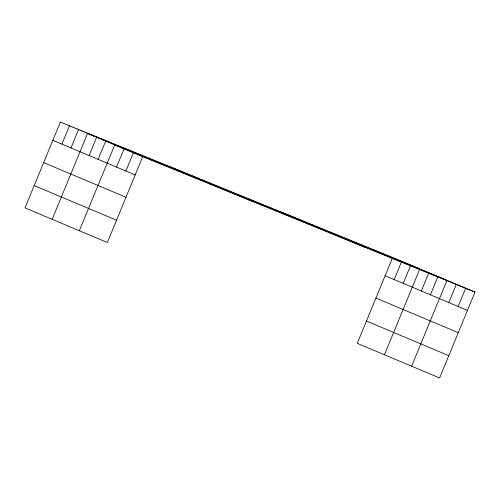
<?xml version="1.0" encoding="UTF-8"?>
<svg xmlns="http://www.w3.org/2000/svg" width="500" height="500" viewBox="0 0 500 500"><rect width="100%" height="100%" fill="white"/><g stroke="black" fill="none" stroke-linecap="round" stroke-linejoin="round"><path stroke-width="0.75" d="M60.388 122.031L25 207.887L107.344 242.512L142.731 156.656L60.388 122.031L392.656 257.488L475 292.113L439.613 377.969L357.269 343.344L392.656 257.488M61.906 144.125L69.444 125.844M70.969 147.938L78.5 129.65M52.175 219.312L87.562 133.456L419.831 268.913L384.444 354.769M89.081 155.55L96.619 137.269M98.138 159.362L105.675 141.075M79.344 230.744L114.731 144.887L447.006 280.338L411.619 366.194M116.531 167.094L124.062 148.806M125.862 171.019L133.4 152.731M394.181 279.581L401.712 261.294M403.237 283.387L410.775 265.106M421.35 291.006L428.888 272.719M430.412 294.812L437.944 276.531M448.8 302.55L456.337 284.262M458.131 306.469L465.669 288.188M142.731 156.656L475 292.113M283.006 212.787L365.35 247.413M170.037 166.731L252.381 201.356M385.119 275.769L467.463 310.394M52.85 140.319L135.194 174.944M375.931 298.069L458.275 332.694M43.663 162.613L126 197.244M366.463 321.044L448.806 355.669M34.194 185.588L116.531 220.212"/></g></svg>
